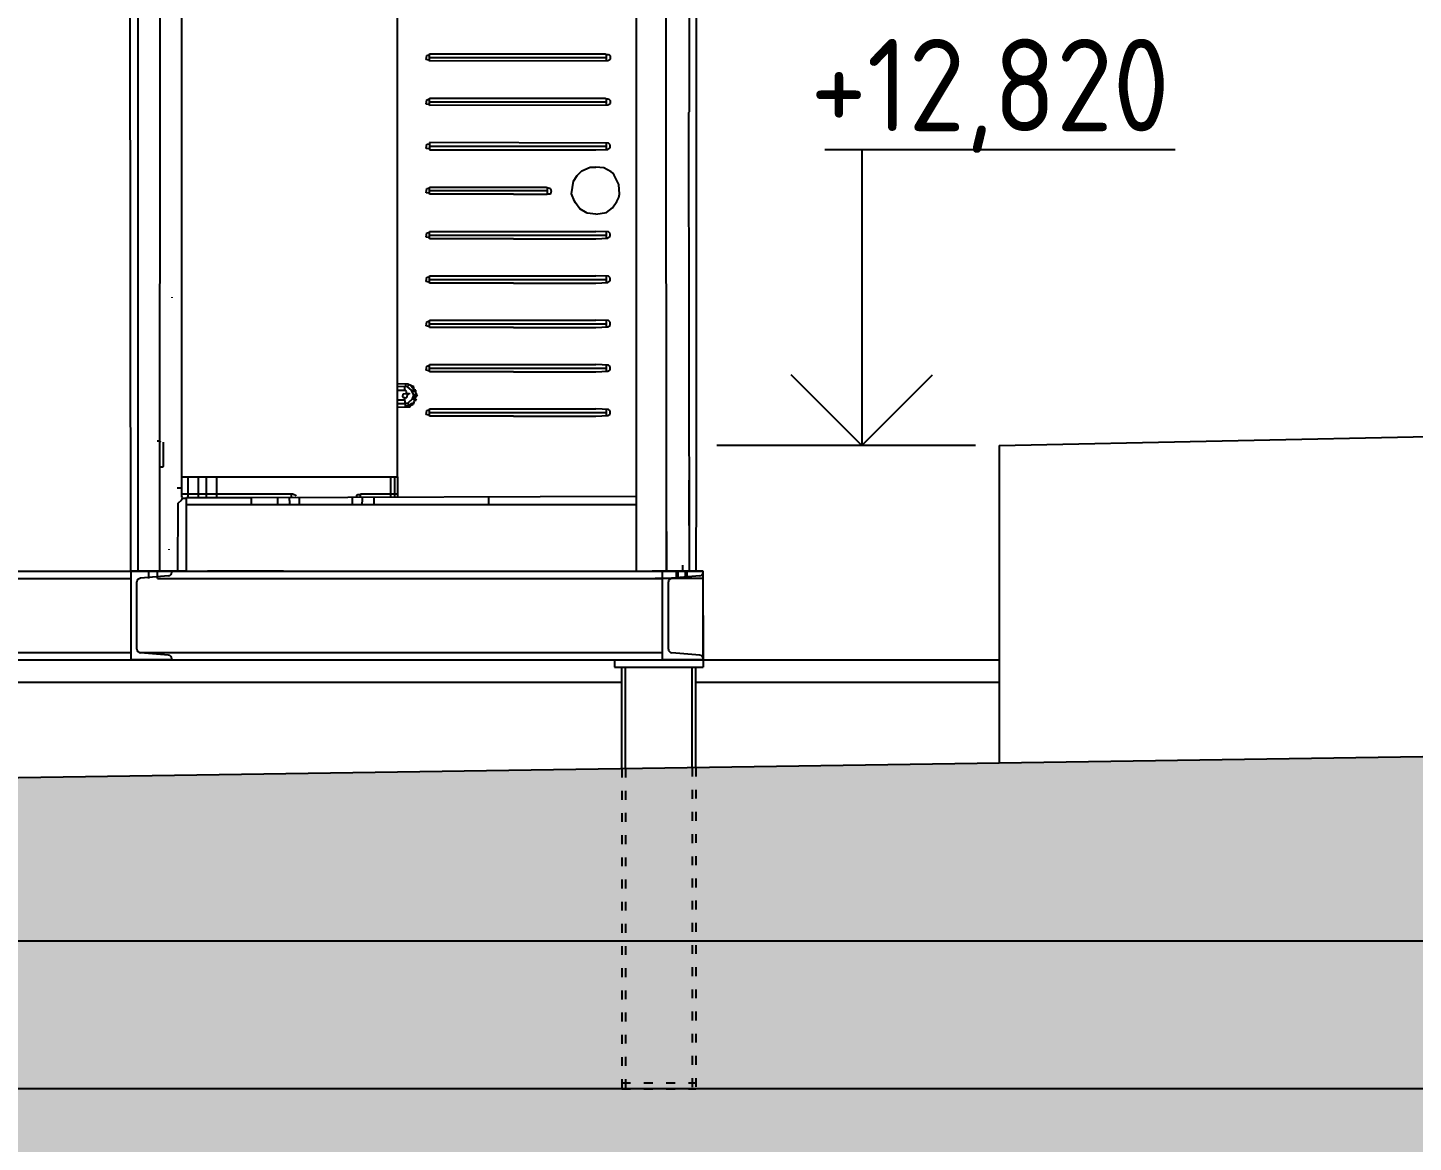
# Model space of a CAD drawing. Extents: x 3792242 to 5145247, y -1546315 to -1031918.
# Drawn here: x 3992912 to 3994786, y -1522880 to -1521372 of the extents above; entities that cross this region are included whole.
import ezdxf

# ---------------------------------------------------------------- set-up
doc = ezdxf.new("R2010")
doc.units = 0
doc.header["$MEASUREMENT"] = 0
doc.linetypes.add('ACAD_ISO03W100', pattern=[30, 12, -18])
for name, color, linetype in [('KÓTY', 4, 'CONTINUOUS'), ('MÚRY', 1, 'CONTINUOUS'), ('TENKÁ', 7, 'CONTINUOUS'), ('ZZ-chladenie', 133, 'CONTINUOUS'), ('ŠRAFY', 82, 'CONTINUOUS'), ('šrafy-múry', 8, 'CONTINUOUS')]:
    doc.layers.add(name, color=color, linetype=linetype)
doc.styles.add('STYLE1', font='isocp.shx')
pattern_1 = [(0, (-546523.74, 886.425), (0, 37.5), [37.5, -37.5]), (90, (-546523.74, 886.425), (-37.5, 2e-15), [37.5, -37.5])]

msp = doc.modelspace()

# ---------------------------------------------------------------- hatches: boundary and pattern name
at = {"layer": 'ŠRAFY'}
h = msp.add_hatch(dxfattribs=at)
h.set_pattern_fill('SQUARE', color=256, scale=300)
h.set_pattern_definition(pattern_1)
h.paths.add_polyline_path([(3996355.937, -1522607.345), (3996355.937, -1522373.67), (3996355.937, -1522334.895), (3994225.937, -1522366.845), (3988959.218, -1522445.846), (3988959.218, -1522607.345)])
h.paths.add_polyline_path([(3995339.937, -1522447.874), (3995339.937, -1522160.276), (3995589.937, -1522160.276), (3995589.937, -1522447.874)], flags=9)
h = msp.add_hatch(dxfattribs=at)
h.set_pattern_fill('SQUARE', color=256, scale=300)
h.set_pattern_definition(pattern_1)
h.paths.add_polyline_path([(3988959.218, -1522807.345), (3996355.937, -1522807.345), (3996355.937, -1522607.345), (3988959.218, -1522607.345)])
h.paths.add_polyline_path([(3995560.937, -1523010.394), (3995560.937, -1522722.796), (3995810.937, -1522722.796), (3995810.937, -1523010.394)], flags=9)
h.paths.add_polyline_path([(3995245.937, -1523010.394), (3995245.937, -1522722.796), (3995495.937, -1522722.796), (3995495.937, -1523010.394)], flags=9)
at = {"layer": 'šrafy-múry'}
h = msp.add_hatch(dxfattribs=at)
h.set_pattern_fill('ANSI36', color=253, scale=800, angle=360)
h.set_pattern_definition([(45, (226757.26, 936.43), (53.0330086, 194.4543648), [250, -50, 0, -50])])
h.paths.add_polyline_path([(3996375.937, -1523277.345), (3996715.937, -1523277.345), (3996715.937, -1521857.345), (3996555.937, -1521857.345), (3996555.937, -1522807.345), (3983275.937, -1522807.345), (3983275.937, -1521857.345), (3983115.937, -1521857.345), (3983115.937, -1523027.345), (3984540.937, -1523027.345), (3984540.937, -1523277.345), (3984690.937, -1523277.345), (3984690.937, -1523027.345), (3989765.937, -1523027.345), (3989765.937, -1523277.345), (3990065.937, -1523277.345), (3990065.937, -1523027.345), (3993625.937, -1523027.345), (3993740.937, -1523027.345), (3996375.937, -1523027.345)])

# ---------------------------------------------------------------- linework, layer by layer
at = {"layer": 'KÓTY', "ltscale": 0.25}
msp.add_line((3994193.937, -1521937.345), (3993843.937, -1521937.345), dxfattribs=at)
at = {"layer": 'MÚRY'}
msp.add_line((3996355.937, -1522334.895), (3987525.937, -1522467.345), dxfattribs=at)
at = {"layer": 'TENKÁ', "linetype": 'ByBlock', "ltscale": 0.25}
for p, q in [((3994463.798, -1521537.345), (3993989.9, -1521537.345)), ((3994039.993, -1521537.345), (3994039.993, -1521937.345)), ((3994039.993, -1521937.345), (3993944.534, -1521841.886)), ((3994039.993, -1521937.345), (3994135.453, -1521841.886))]:
    msp.add_line(p, q, dxfattribs=at)
at = {"layer": 'TENKÁ'}
for p, q in [((3994225.937, -1521937.345), (3996355.937, -1521892.345)), ((3994225.937, -1521937.345), (3994225.937, -1522366.845)), ((3984965.937, -1522227.345), (3994225.937, -1522227.345)), ((3991788.606, -1522257.345), (3993715.39, -1522257.345)), ((3993815.39, -1522257.345), (3994225.937, -1522257.345)), ((3983475.937, -1522607.345), (3996355.937, -1522607.345)), ((3996555.937, -1522807.345), (3983275.937, -1522807.345))]:
    msp.add_line(p, q, dxfattribs=at)
at = {"layer": 'ZZ-chladenie'}
for p, q in [((3993061.177, -1522107.345), (3993061.177, -1520419.877)), ((3993806.769, -1521486.018), (3993806.769, -1520419.877)), ((3993051.293, -1522107.345), (3993049.88, -1520441.059)), ((3993735.458, -1522107.345), (3993735.458, -1520441.765)), ((3993775.823, -1522107.345), (3993774.997, -1520441.765)), ((3993816.648, -1521961.65), (3993815.948, -1520441.765)), ((3993090.831, -1522107.345), (3993091.537, -1520621.809)), ((3993120.486, -1522007.085), (3993120.486, -1520819.504)), ((3993412.085, -1521979.55), (3993412.085, -1520834.331)), ((3993450.919, -1521415.413), (3993451.624, -1521409.764)), ((3993454.449, -1521416.119), (3993450.919, -1521415.413)), ((3993451.624, -1521409.764), (3993454.449, -1521409.058)), ((3993454.449, -1521409.058), (3993455.155, -1521409.058)), ((3993454.449, -1521412.589), (3993694.507, -1521412.589)), ((3993455.155, -1521417.531), (3993455.155, -1521407.646)), ((3993455.155, -1521407.646), (3993693.094, -1521407.646)), ((3993696.625, -1521416.825), (3993455.155, -1521417.531)), ((3993693.094, -1521407.646), (3993694.507, -1521408.352)), ((3993694.507, -1521416.825), (3993694.507, -1521408.352)), ((3993694.507, -1521408.352), (3993697.331, -1521408.352)), ((3993699.449, -1521414.707), (3993696.625, -1521416.825)), ((3993697.331, -1521408.352), (3993699.449, -1521410.47)), ((3993699.449, -1521410.47), (3993699.449, -1521414.707)), ((3993450.919, -1521475.428), (3993451.624, -1521469.779)), ((3993451.624, -1521469.779), (3993454.449, -1521469.073)), ((3993454.449, -1521469.073), (3993455.155, -1521469.073)), ((3993454.449, -1521472.603), (3993694.507, -1521472.603)), ((3993455.155, -1521477.545), (3993455.155, -1521467.661)), ((3993455.155, -1521467.661), (3993693.094, -1521467.661)), ((3993693.094, -1521467.661), (3993694.507, -1521468.367)), ((3993694.507, -1521476.84), (3993694.507, -1521468.367)), ((3993694.507, -1521468.367), (3993697.331, -1521468.367)), ((3993697.331, -1521468.367), (3993699.449, -1521470.485)), ((3993699.449, -1521470.485), (3993699.449, -1521474.721)), ((3993454.449, -1521476.133), (3993450.919, -1521475.428)), ((3993696.625, -1521476.84), (3993455.155, -1521477.545)), ((3993699.449, -1521474.721), (3993696.625, -1521476.84)), ((3993806.063, -1521486.724), (3993806.769, -1521486.018)), ((3993806.769, -1522107.345), (3993806.063, -1521486.724)), ((3993450.919, -1521535.442), (3993451.624, -1521529.794)), ((3993451.624, -1521529.794), (3993454.449, -1521529.087)), ((3993697.331, -1521528.382), (3993455.155, -1521527.675)), ((3993455.155, -1521527.675), (3993455.155, -1521537.56)), ((3993694.507, -1521536.854), (3993694.507, -1521528.382)), ((3993699.449, -1521530.499), (3993697.331, -1521528.382)), ((3993699.449, -1521534.736), (3993699.449, -1521530.499)), ((3993454.449, -1521536.148), (3993450.919, -1521535.442)), ((3993454.449, -1521532.618), (3993694.507, -1521532.618)), ((3993454.449, -1521536.148), (3993455.155, -1521536.148)), ((3993455.155, -1521537.56), (3993680.386, -1521537.56)), ((3993680.386, -1521537.56), (3993696.625, -1521536.854)), ((3993696.625, -1521536.854), (3993699.449, -1521534.736)), ((3993654.968, -1521572.157), (3993661.322, -1521565.802)), ((3993661.322, -1521565.802), (3993672.619, -1521560.86)), ((3993672.619, -1521560.86), (3993680.386, -1521560.86)), ((3993690.977, -1521561.566), (3993680.386, -1521560.86)), ((3993700.861, -1521567.214), (3993690.977, -1521561.566)), ((3993702.98, -1521568.626), (3993700.861, -1521567.214)), ((3993647.201, -1521596.869), (3993650.026, -1521579.923)), ((3993650.026, -1521579.923), (3993654.968, -1521572.157)), ((3993705.097, -1521571.451), (3993702.98, -1521568.626)), ((3993711.452, -1521584.16), (3993705.097, -1521571.451)), ((3993712.158, -1521597.574), (3993711.452, -1521584.16)), ((3993450.919, -1521595.457), (3993451.624, -1521589.808)), ((3993454.449, -1521596.162), (3993450.919, -1521595.457)), ((3993451.624, -1521589.808), (3993454.449, -1521589.102)), ((3993454.449, -1521589.102), (3993455.155, -1521589.102)), ((3993454.449, -1521592.632), (3993614.723, -1521592.632)), ((3993455.155, -1521597.574), (3993455.155, -1521587.69)), ((3993455.155, -1521587.69), (3993613.311, -1521587.69)), ((3993568.829, -1521597.574), (3993455.155, -1521597.574)), ((3993568.829, -1521597.574), (3993614.017, -1521597.574)), ((3993613.311, -1521587.69), (3993618.959, -1521589.808)), ((3993614.017, -1521597.574), (3993614.723, -1521596.869)), ((3993614.723, -1521596.869), (3993614.723, -1521589.102)), ((3993614.723, -1521596.869), (3993618.959, -1521596.869)), ((3993618.959, -1521589.808), (3993619.665, -1521593.338)), ((3993619.665, -1521593.338), (3993618.959, -1521596.869)), ((3993618.959, -1521596.869), (3993618.959, -1521597.574)), ((3993651.438, -1521606.753), (3993647.201, -1521596.869)), ((3993708.628, -1521607.46), (3993711.452, -1521601.811)), ((3993711.452, -1521601.811), (3993712.158, -1521597.574)), ((3993652.85, -1521608.872), (3993651.438, -1521606.753)), ((3993658.498, -1521617.344), (3993652.85, -1521608.872)), ((3993668.383, -1521622.992), (3993658.498, -1521617.344)), ((3993680.386, -1521624.405), (3993668.383, -1521622.992)), ((3993680.386, -1521624.405), (3993694.507, -1521622.287)), ((3993694.507, -1521622.287), (3993702.98, -1521615.932)), ((3993702.98, -1521615.932), (3993708.628, -1521607.46)), ((3993450.919, -1521655.471), (3993451.624, -1521649.823)), ((3993454.449, -1521656.177), (3993450.919, -1521655.471)), ((3993451.624, -1521649.823), (3993454.449, -1521649.116)), ((3993454.449, -1521649.116), (3993455.155, -1521649.116)), ((3993454.449, -1521652.647), (3993568.829, -1521652.647)), ((3993455.155, -1521657.59), (3993455.155, -1521647.704)), ((3993455.155, -1521647.704), (3993680.386, -1521647.704)), ((3993568.829, -1521657.59), (3993455.155, -1521657.59)), ((3993568.829, -1521652.647), (3993680.386, -1521652.647)), ((3993568.829, -1521657.59), (3993680.386, -1521657.59)), ((3993697.331, -1521648.411), (3993680.386, -1521647.704)), ((3993680.386, -1521652.647), (3993694.507, -1521652.647)), ((3993680.386, -1521657.59), (3993696.625, -1521656.883)), ((3993694.507, -1521656.883), (3993694.507, -1521648.411)), ((3993696.625, -1521656.883), (3993699.449, -1521654.765)), ((3993699.449, -1521650.528), (3993697.331, -1521648.411)), ((3993699.449, -1521654.765), (3993699.449, -1521650.528)), ((3993450.919, -1521715.486), (3993451.624, -1521709.837)), ((3993454.449, -1521716.192), (3993450.919, -1521715.486)), ((3993451.624, -1521709.837), (3993454.449, -1521709.131)), ((3993454.449, -1521709.131), (3993455.155, -1521709.131)), ((3993454.449, -1521712.661), (3993568.829, -1521712.661)), ((3993455.155, -1521717.604), (3993455.155, -1521707.719)), ((3993455.155, -1521707.719), (3993568.829, -1521707.719)), ((3993568.829, -1521717.604), (3993455.155, -1521717.604)), ((3993568.829, -1521707.719), (3993680.386, -1521707.719)), ((3993568.829, -1521712.661), (3993680.386, -1521712.661)), ((3993568.829, -1521717.604), (3993680.386, -1521717.604)), ((3993697.331, -1521708.425), (3993680.386, -1521707.719)), ((3993680.386, -1521712.661), (3993694.507, -1521712.661)), ((3993680.386, -1521717.604), (3993696.625, -1521716.898)), ((3993694.507, -1521716.898), (3993694.507, -1521708.425)), ((3993696.625, -1521716.898), (3993699.449, -1521714.78)), ((3993699.449, -1521710.543), (3993697.331, -1521708.425)), ((3993699.449, -1521714.78), (3993699.449, -1521710.543)), ((3993107.415, -1521737.373), (3993107.415, -1521736.667)), ((3993450.919, -1521775.5), (3993451.624, -1521769.852)), ((3993451.624, -1521769.852), (3993454.449, -1521769.146)), ((3993454.449, -1521769.146), (3993455.155, -1521769.146)), ((3993454.449, -1521772.676), (3993568.829, -1521772.676)), ((3993455.155, -1521777.618), (3993455.155, -1521767.733)), ((3993455.155, -1521767.733), (3993568.829, -1521767.733)), ((3993568.829, -1521767.733), (3993680.386, -1521767.733)), ((3993568.829, -1521772.676), (3993680.386, -1521772.676)), ((3993697.331, -1521768.44), (3993680.386, -1521767.733)), ((3993680.386, -1521772.676), (3993694.507, -1521772.676)), ((3993694.507, -1521776.912), (3993694.507, -1521768.44)), ((3993699.449, -1521770.558), (3993697.331, -1521768.44)), ((3993699.449, -1521774.794), (3993699.449, -1521770.558)), ((3993454.449, -1521776.206), (3993450.919, -1521775.5)), ((3993568.829, -1521777.618), (3993455.155, -1521777.618)), ((3993568.829, -1521777.618), (3993680.386, -1521777.618)), ((3993680.386, -1521777.618), (3993696.625, -1521776.912)), ((3993696.625, -1521776.912), (3993699.449, -1521774.794)), ((3993450.919, -1521835.515), (3993451.624, -1521829.866)), ((3993450.919, -1521835.515), (3993451.624, -1521829.866)), ((3993451.624, -1521829.866), (3993454.449, -1521829.16)), ((3993451.624, -1521829.866), (3993454.449, -1521829.16)), ((3993454.449, -1521829.16), (3993455.155, -1521829.16)), ((3993454.449, -1521829.16), (3993455.155, -1521829.16)), ((3993455.155, -1521837.633), (3993455.155, -1521827.748)), ((3993455.155, -1521827.748), (3993568.829, -1521827.748)), ((3993455.155, -1521837.633), (3993455.155, -1521827.748)), ((3993455.155, -1521827.748), (3993568.829, -1521827.748)), ((3993568.829, -1521827.748), (3993591.182, -1521827.748)), ((3993568.829, -1521827.748), (3993680.386, -1521827.748)), ((3993697.331, -1521828.454), (3993680.386, -1521827.748)), ((3993694.507, -1521836.927), (3993694.507, -1521828.454)), ((3993699.449, -1521830.573), (3993697.331, -1521828.454)), ((3993454.449, -1521836.221), (3993450.919, -1521835.515)), ((3993454.449, -1521836.221), (3993450.919, -1521835.515)), ((3993454.449, -1521832.69), (3993568.829, -1521832.69)), ((3993454.449, -1521832.69), (3993568.829, -1521832.69)), ((3993568.829, -1521837.633), (3993455.155, -1521837.633)), ((3993568.829, -1521837.633), (3993455.155, -1521837.633)), ((3993568.829, -1521832.69), (3993589.01, -1521832.69)), ((3993568.829, -1521832.69), (3993680.386, -1521832.69)), ((3993568.829, -1521837.633), (3993586.837, -1521837.633)), ((3993568.829, -1521837.633), (3993680.386, -1521837.633)), ((3993680.386, -1521832.69), (3993694.507, -1521832.69)), ((3993680.386, -1521837.633), (3993696.625, -1521836.927)), ((3993696.625, -1521836.927), (3993699.449, -1521834.809)), ((3993699.449, -1521834.809), (3993699.449, -1521830.573)), ((3993412.085, -1521862.345), (3993421.97, -1521862.345)), ((3993426.206, -1521854.578), (3993412.792, -1521853.872)), ((3993425.501, -1521858.108), (3993412.792, -1521857.402)), ((3993419.146, -1521871.524), (3993419.852, -1521867.287)), ((3993419.852, -1521867.287), (3993427.618, -1521866.581)), ((3993422.676, -1521857.402), (3993421.97, -1521857.402)), ((3993421.97, -1521862.345), (3993421.97, -1521858.814)), ((3993422.676, -1521863.05), (3993421.97, -1521862.345)), ((3993422.676, -1521854.578), (3993422.676, -1521857.402)), ((3993423.382, -1521863.05), (3993422.676, -1521863.05)), ((3993423.382, -1521863.757), (3993423.382, -1521863.05)), ((3993424.088, -1521864.463), (3993423.382, -1521863.757)), ((3993424.088, -1521866.581), (3993424.088, -1521864.463)), ((3993431.149, -1521862.345), (3993425.501, -1521858.108)), ((3993433.973, -1521858.108), (3993426.206, -1521854.578)), ((3993426.206, -1521857.402), (3993426.913, -1521856.696)), ((3993426.206, -1521858.108), (3993426.206, -1521857.402)), ((3993426.206, -1521867.993), (3993426.206, -1521866.581)), ((3993426.913, -1521855.284), (3993426.913, -1521854.578)), ((3993426.913, -1521856.696), (3993426.913, -1521855.284)), ((3993427.618, -1521866.581), (3993427.618, -1521867.993)), ((3993431.149, -1521856.696), (3993430.443, -1521855.99)), ((3993431.149, -1521858.108), (3993431.149, -1521856.696)), ((3993431.855, -1521858.108), (3993431.149, -1521858.108)), ((3993433.973, -1521869.405), (3993431.149, -1521862.345)), ((3993431.855, -1521863.05), (3993431.149, -1521863.05)), ((3993431.855, -1521858.814), (3993431.855, -1521858.108)), ((3993432.561, -1521858.814), (3993431.855, -1521858.108)), ((3993432.561, -1521858.814), (3993431.855, -1521858.814)), ((3993432.561, -1521863.05), (3993431.855, -1521863.05)), ((3993432.561, -1521864.463), (3993431.855, -1521864.463)), ((3993433.267, -1521857.402), (3993432.561, -1521857.402)), ((3993432.561, -1521858.814), (3993433.267, -1521859.521)), ((3993432.561, -1521859.521), (3993432.561, -1521858.814)), ((3993433.267, -1521860.226), (3993432.561, -1521859.521)), ((3993433.267, -1521862.345), (3993432.561, -1521863.05)), ((3993432.561, -1521864.463), (3993433.267, -1521864.463)), ((3993433.267, -1521858.108), (3993433.267, -1521857.402)), ((3993433.973, -1521858.814), (3993433.267, -1521858.108)), ((3993433.267, -1521859.521), (3993433.973, -1521858.814)), ((3993433.267, -1521859.521), (3993433.973, -1521858.814)), ((3993434.679, -1521860.226), (3993433.267, -1521860.226)), ((3993436.797, -1521862.345), (3993433.267, -1521862.345)), ((3993433.267, -1521864.463), (3993433.973, -1521863.757)), ((3993434.679, -1521862.345), (3993433.973, -1521858.108)), ((3993433.973, -1521863.757), (3993436.092, -1521863.757)), ((3993434.679, -1521863.05), (3993434.679, -1521862.345)), ((3993435.385, -1521863.05), (3993434.679, -1521863.05)), ((3993436.092, -1521863.757), (3993435.385, -1521863.05)), ((3993436.797, -1521866.581), (3993435.385, -1521869.405)), ((3993436.797, -1521866.581), (3993436.797, -1521862.345)), ((3993436.797, -1521866.581), (3993437.504, -1521867.287)), ((3993438.916, -1521868.699), (3993436.797, -1521866.581)), ((3993412.085, -1521875.76), (3993421.264, -1521875.76)), ((3993412.085, -1521880.702), (3993421.97, -1521880.702)), ((3993412.085, -1521885.644), (3993429.03, -1521884.939)), ((3993421.97, -1521873.641), (3993419.146, -1521871.524)), ((3993421.97, -1521872.936), (3993421.264, -1521872.936)), ((3993421.97, -1521872.936), (3993424.794, -1521872.229)), ((3993422.676, -1521884.939), (3993421.97, -1521873.641)), ((3993421.97, -1521880.702), (3993422.676, -1521879.996)), ((3993422.676, -1521879.996), (3993426.206, -1521879.996)), ((3993424.088, -1521884.232), (3993424.794, -1521883.527)), ((3993424.088, -1521884.939), (3993424.088, -1521884.232)), ((3993424.088, -1521884.939), (3993424.088, -1521885.644)), ((3993424.794, -1521872.229), (3993426.206, -1521867.993)), ((3993424.794, -1521883.527), (3993425.501, -1521882.82)), ((3993425.501, -1521882.82), (3993426.913, -1521882.82)), ((3993427.618, -1521867.993), (3993426.206, -1521867.993)), ((3993426.913, -1521879.29), (3993432.561, -1521874.348)), ((3993426.913, -1521882.82), (3993426.913, -1521879.29)), ((3993426.913, -1521882.82), (3993427.618, -1521882.114)), ((3993426.913, -1521884.939), (3993426.913, -1521882.82)), ((3993427.618, -1521882.114), (3993429.737, -1521882.114)), ((3993429.03, -1521884.939), (3993431.149, -1521879.996)), ((3993430.443, -1521881.408), (3993429.737, -1521882.114)), ((3993430.443, -1521882.82), (3993430.443, -1521881.408)), ((3993432.561, -1521882.82), (3993430.443, -1521882.82)), ((3993431.149, -1521879.996), (3993432.561, -1521879.996)), ((3993432.561, -1521874.348), (3993431.855, -1521874.348)), ((3993431.855, -1521880.702), (3993431.855, -1521879.996)), ((3993432.561, -1521881.408), (3993431.855, -1521880.702)), ((3993432.561, -1521874.348), (3993433.973, -1521869.405)), ((3993432.561, -1521874.348), (3993437.504, -1521874.348)), ((3993432.561, -1521879.996), (3993432.561, -1521882.82)), ((3993433.267, -1521880.702), (3993432.561, -1521881.408)), ((3993433.973, -1521869.405), (3993433.267, -1521868.699)), ((3993433.973, -1521872.229), (3993433.267, -1521872.229)), ((3993434.679, -1521877.878), (3993433.267, -1521879.29)), ((3993433.267, -1521879.29), (3993433.267, -1521880.702)), ((3993433.267, -1521880.702), (3993434.679, -1521879.996)), ((3993433.973, -1521869.405), (3993435.385, -1521869.405)), ((3993434.679, -1521872.936), (3993433.973, -1521872.229)), ((3993436.797, -1521872.936), (3993434.679, -1521872.936)), ((3993435.385, -1521877.172), (3993434.679, -1521874.348)), ((3993434.679, -1521879.996), (3993434.679, -1521877.878)), ((3993435.385, -1521869.405), (3993436.797, -1521872.936)), ((3993437.504, -1521874.348), (3993435.385, -1521877.172)), ((3993436.797, -1521871.524), (3993438.916, -1521868.699)), ((3993450.919, -1521895.529), (3993451.624, -1521889.881)), ((3993450.919, -1521895.529), (3993451.624, -1521889.881)), ((3993454.449, -1521896.235), (3993450.919, -1521895.529)), ((3993454.449, -1521896.235), (3993450.919, -1521895.529)), ((3993451.624, -1521889.881), (3993454.449, -1521889.175)), ((3993451.624, -1521889.881), (3993454.449, -1521889.175)), ((3993454.449, -1521889.175), (3993455.155, -1521889.175)), ((3993454.449, -1521889.175), (3993455.155, -1521889.175)), ((3993454.449, -1521892.705), (3993562.629, -1521892.705)), ((3993454.449, -1521892.705), (3993568.829, -1521892.705)), ((3993455.155, -1521897.647), (3993455.155, -1521887.762)), ((3993455.155, -1521887.762), (3993568.829, -1521887.762)), ((3993455.155, -1521897.647), (3993455.155, -1521887.763)), ((3993455.155, -1521887.763), (3993564.801, -1521887.763)), ((3993560.456, -1521897.647), (3993455.155, -1521897.647)), ((3993568.829, -1521897.647), (3993455.155, -1521897.647)), ((3993568.829, -1521887.762), (3993680.386, -1521887.762)), ((3993568.829, -1521892.705), (3993680.386, -1521892.705)), ((3993568.829, -1521897.647), (3993680.386, -1521897.647)), ((3993697.331, -1521888.469), (3993680.386, -1521887.762)), ((3993680.386, -1521892.705), (3993694.507, -1521892.705)), ((3993680.386, -1521897.647), (3993696.625, -1521896.941)), ((3993694.507, -1521896.941), (3993694.507, -1521888.469)), ((3993696.625, -1521896.941), (3993699.449, -1521894.823)), ((3993699.449, -1521890.587), (3993697.331, -1521888.469)), ((3993699.449, -1521894.823), (3993699.449, -1521890.587)), ((3993090.47, -1521931.538), (3993086.94, -1521931.538)), ((3993091.176, -1521932.244), (3993090.47, -1521931.538)), ((3993091.882, -1521932.95), (3993091.176, -1521932.244)), ((3993095.774, -1521965.429), (3993095.774, -1521932.95)), ((3993090.831, -1521966.134), (3993095.067, -1521966.134)), ((3993095.067, -1521966.134), (3993095.774, -1521965.429)), ((3993120.486, -1521979.55), (3993128.958, -1521979.55)), ((3993128.958, -1522007.792), (3993128.958, -1521979.55)), ((3993128.958, -1521979.55), (3993412.085, -1521979.55)), ((3993143.079, -1522007.792), (3993143.079, -1521979.55)), ((3993153.67, -1522007.792), (3993153.67, -1521979.55)), ((3993167.791, -1522007.792), (3993167.791, -1521979.55)), ((3993402.907, -1522002.849), (3993402.907, -1521979.55)), ((3993408.555, -1522002.849), (3993408.555, -1521979.55)), ((3993412.085, -1521979.55), (3993412.085, -1522006.38)), ((3993816.654, -1521974.607), (3993816.648, -1521961.65)), ((3993816.654, -1521988.728), (3993816.654, -1521974.607)), ((3993120.486, -1521995.082), (3993114.131, -1521995.082)), ((3993806.769, -1522107.345), (3993806.629, -1521984.441)), ((3993815.948, -1522107.345), (3993816.654, -1521988.728)), ((3993114.837, -1522106.639), (3993115.543, -1522015.559)), ((3993115.543, -1522015.559), (3993120.486, -1522010.616)), ((3993120.486, -1522002.849), (3993128.958, -1522002.849)), ((3993121.191, -1522007.792), (3993120.486, -1522007.085)), ((3993120.486, -1522010.616), (3993121.191, -1522008.498)), ((3993121.191, -1522008.498), (3993121.191, -1522007.792)), ((3993121.191, -1522008.498), (3993126.134, -1522008.498)), ((3993126.134, -1522008.498), (3993126.84, -1522007.792)), ((3993126.134, -1522008.498), (3993126.134, -1522106.639)), ((3993126.84, -1522007.792), (3993214.391, -1522007.792)), ((3993126.84, -1522016.971), (3993735.458, -1522016.971)), ((3993128.958, -1522002.849), (3993143.079, -1522002.849)), ((3993143.079, -1522002.849), (3993153.67, -1522002.849)), ((3993153.67, -1522002.849), (3993167.791, -1522002.849)), ((3993167.791, -1522002.849), (3993268.757, -1522002.849)), ((3993214.391, -1522007.792), (3993735.458, -1522005.78)), ((3993214.391, -1522016.971), (3993214.391, -1522007.792)), ((3993250.399, -1522016.971), (3993250.399, -1522007.792)), ((3993265.933, -1522011.322), (3993265.933, -1522007.792)), ((3993266.638, -1522012.028), (3993265.933, -1522011.322)), ((3993266.638, -1522016.971), (3993266.638, -1522012.028)), ((3993268.757, -1522007.792), (3993268.757, -1522002.849)), ((3993268.757, -1522002.849), (3993270.169, -1522002.849)), ((3993270.169, -1522002.849), (3993273.699, -1522004.261)), ((3993273.699, -1522004.261), (3993274.405, -1522005.673)), ((3993279.347, -1522016.971), (3993279.347, -1522007.085)), ((3993351.365, -1522016.971), (3993351.365, -1522007.085)), ((3993356.307, -1522006.38), (3993357.014, -1522005.673)), ((3993356.307, -1522007.085), (3993356.307, -1522006.38)), ((3993357.014, -1522004.968), (3993357.719, -1522004.261)), ((3993357.014, -1522005.673), (3993357.014, -1522004.968)), ((3993357.719, -1522004.261), (3993358.426, -1522003.556)), ((3993358.426, -1522003.556), (3993361.956, -1522003.556)), ((3993361.956, -1522007.792), (3993361.956, -1522002.849)), ((3993361.956, -1522002.849), (3993407.143, -1522002.849)), ((3993364.074, -1522014.146), (3993364.78, -1522013.44)), ((3993364.074, -1522016.971), (3993364.074, -1522014.146)), ((3993364.78, -1522013.44), (3993364.78, -1522007.792)), ((3993380.313, -1522016.971), (3993380.313, -1522007.792)), ((3993402.907, -1522007.085), (3993402.907, -1522002.849)), ((3993407.143, -1522002.849), (3993407.849, -1522003.556)), ((3993407.849, -1522003.556), (3993408.555, -1522002.849)), ((3993407.849, -1522003.556), (3993407.849, -1522007.792)), ((3993408.555, -1522002.849), (3993412.085, -1522002.849)), ((3993412.085, -1522006.38), (3993412.792, -1522007.085)), ((3993535.645, -1522016.971), (3993535.645, -1522007.085)), ((3993776.409, -1522107.345), (3993776.253, -1522053.545)), ((3993103.179, -1522078.397), (3993103.179, -1522077.691)), ((3991668.606, -1522107.345), (3993056.39, -1522107.345)), ((3992943.606, -1522107.345), (3993825.39, -1522107.345)), ((3993126.134, -1522107.345), (3993051.292, -1522107.345)), ((3993051.735, -1522227.345), (3993051.735, -1522107.345)), ((3993106.735, -1522107.345), (3993051.735, -1522107.345)), ((3993051.735, -1522107.345), (3993106.735, -1522107.345)), ((3993075.612, -1522115.964), (3993075.612, -1522107.345)), ((3993075.612, -1522117.345), (3993075.612, -1522107.345)), ((3993087.612, -1522114.914), (3993087.612, -1522107.345)), ((3993087.612, -1522117.345), (3993087.612, -1522107.345)), ((3993106.735, -1522108.659), (3993106.735, -1522107.345)), ((3993257.752, -1522107.345), (3993155.294, -1522107.345)), ((3993620.39, -1522107.345), (3993760.389, -1522107.345)), ((3993737.295, -1522107.345), (3993817.644, -1522107.345)), ((3993811.433, -1522107.345), (3993756.433, -1522107.345)), ((3993825.39, -1522107.345), (3993760.389, -1522107.345)), ((3993815.948, -1522107.345), (3993760.389, -1522107.345)), ((3993770.39, -1522227.345), (3993770.39, -1522107.345)), ((3993825.39, -1522107.345), (3993770.39, -1522107.345)), ((3993789.39, -1522116.249), (3993789.39, -1522107.345)), ((3993791.767, -1522116.183), (3993791.767, -1522107.345)), ((3993797.767, -1522107.502), (3993797.767, -1522098.977)), ((3993801.39, -1522115.024), (3993801.39, -1522107.345)), ((3993803.767, -1522115.133), (3993803.767, -1522107.345)), ((3993825.39, -1522227.345), (3993825.39, -1522107.345)), ((3993825.39, -1522108.659), (3993825.39, -1522107.345)), ((3992437.489, -1522117.345), (3993051.735, -1522117.345)), ((3992943.606, -1522117.345), (3993051.735, -1522117.345)), ((3993059.735, -1522212.756), (3993059.735, -1522121.935)), ((3993102.17, -1522113.64), (3993064.299, -1522116.954)), ((3993087.612, -1522117.345), (3993770.39, -1522117.345)), ((3993620.39, -1522117.345), (3993760.389, -1522117.345)), ((3993825.39, -1522117.345), (3993760.389, -1522117.345)), ((3993778.39, -1522212.756), (3993778.39, -1522121.935)), ((3993820.826, -1522113.64), (3993782.954, -1522116.954)), ((3993820.826, -1522113.64), (3993782.954, -1522116.954)), ((3993825.39, -1522167.345), (3993825.39, -1522237.345)), ((3992437.489, -1522217.345), (3993051.735, -1522217.345)), ((3992943.606, -1522217.345), (3993051.735, -1522217.345)), ((3993062.75, -1522217.345), (3993770.39, -1522217.345)), ((3993102.17, -1522221.05), (3993064.299, -1522217.737)), ((3993820.826, -1522221.05), (3993782.954, -1522217.737)), ((3991668.606, -1522227.345), (3993056.39, -1522227.345)), ((3992943.606, -1522227.345), (3993825.39, -1522227.345)), ((3993106.735, -1522227.345), (3993051.735, -1522227.345)), ((3993106.735, -1522227.345), (3993106.735, -1522226.031)), ((3993705.39, -1522227.345), (3993705.39, -1522237.345)), ((3993705.39, -1522237.345), (3993825.39, -1522237.345)), ((3993715.39, -1522374.503), (3993715.39, -1522237.345)), ((3993720.39, -1522374.428), (3993720.39, -1522237.345)), ((3993825.39, -1522227.345), (3993770.39, -1522227.345)), ((3993810.39, -1522373.078), (3993810.39, -1522237.345)), ((3993815.39, -1522373.003), (3993815.39, -1522237.345)), ((3993825.39, -1522227.345), (3993825.39, -1522226.031))]:
    msp.add_line(p, q, dxfattribs=at)
at = {"layer": 'ZZ-chladenie', "linetype": 'ACAD_ISO03W100'}
for p, q in [((3993810.39, -1522373.078), (3993810.39, -1522807.345)), ((3993815.39, -1522373.003), (3993815.39, -1522807.345)), ((3993715.39, -1522374.503), (3993715.39, -1522807.345)), ((3993720.39, -1522374.428), (3993720.39, -1522807.345)), ((3993715.39, -1522799.345), (3993815.39, -1522799.345)), ((3993715.39, -1522807.345), (3993815.39, -1522807.345))]:
    msp.add_line(p, q, dxfattribs=at)
at = {"layer": 'ZZ-chladenie'}
for centre, start, end in [((3993101.735, -1522108.659), 275, 0), ((3993820.39, -1522108.659), 275, 0), ((3993820.39, -1522108.659), 275, 0), ((3993064.735, -1522121.935), 95, 180), ((3993783.39, -1522121.935), 95, 180), ((3993783.39, -1522121.935), 95, 180), ((3993064.735, -1522212.756), 180, 265), ((3993101.735, -1522226.031), 0, 85), ((3993783.39, -1522212.756), 180, 265), ((3993820.39, -1522226.031), 0, 85)]:
    msp.add_arc(centre, 5, start, end, dxfattribs=at)

# ---------------------------------------------------------------- texts
at = {"layer": 'TENKÁ', "ltscale": 0.25, "style": 'STYLE1'}
msp.add_text('+12,820', height=125, dxfattribs=at).set_placement((3993970.383, -1521512.324))

doc.saveas('drawing.dxf')
